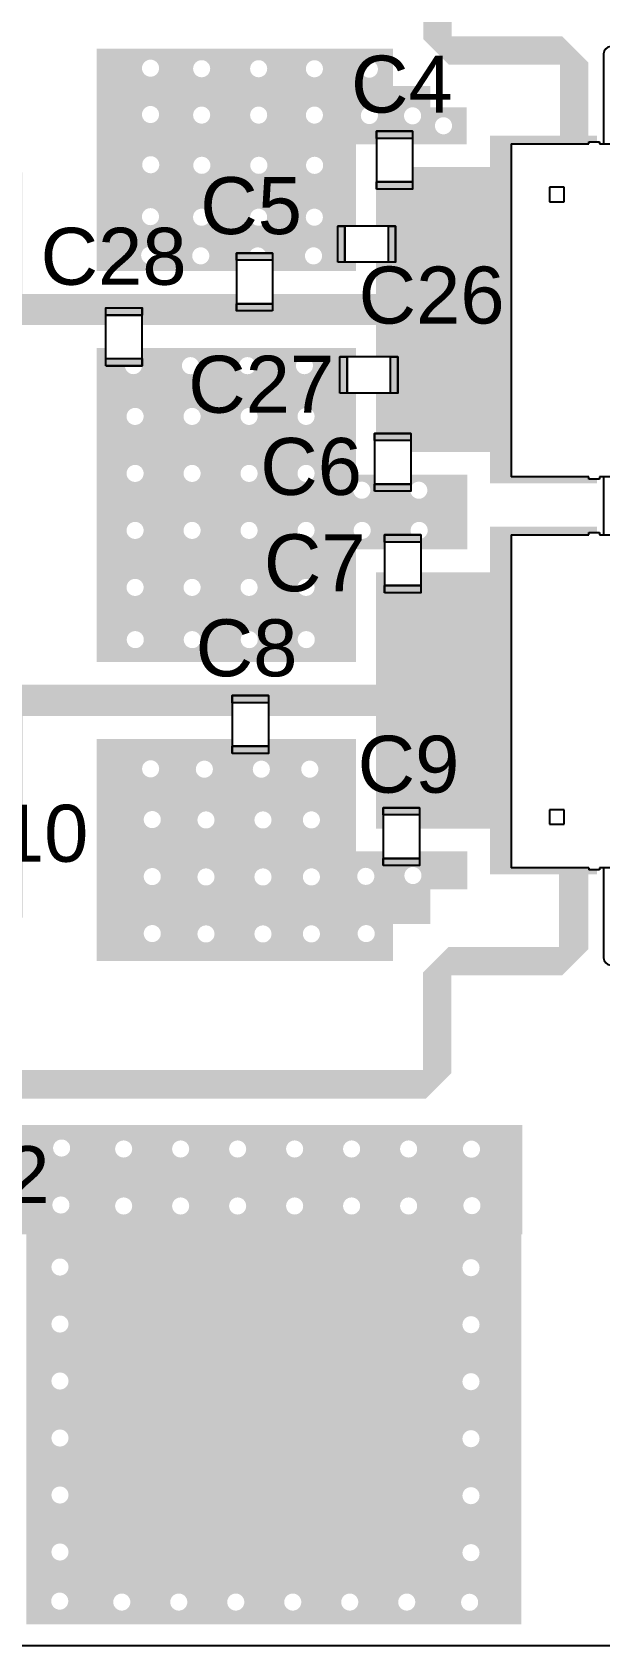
# Model space of a CAD drawing. Header units: millimetres. Extents: x -10 to 110, y -2 to 86.
# Drawn here: x 30 to 49.9, y 0 to 56.6 of the extents above; entities that cross this region are included whole.
import ezdxf

# ---------------------------------------------------------------- set-up
doc = ezdxf.new("R2010")
doc.units = ezdxf.units.MM
doc.header["$MEASUREMENT"] = 0
for name, color, linetype in [('Comp3', 7, 'Continuous'), ('extralijn', 7, 'Continuous'), ('HATCH-BLACK', 7, 'Continuous'), ('HATCH-GREY2', 253, 'Continuous'), ('text', 7, 'Continuous')]:
    doc.layers.add(name, color=color, linetype=linetype)
doc.styles.add('ARIAL', font='arial.ttf')

# ---------------------------------------------------------------- blocks, each defined once
blk = doc.blocks.new('SOT1258-4_test circuit')
for p, q in [((2.921, 16.825), (5.543, 18.161)), ((5.543, 18.161), (6.49, 18.161)), ((6.49, 18.161), (6.49, 18.261)), ((6.49, 18.261), (6.744, 18.261)), ((6.744, 18.261), (6.744, 18.161)), ((6.744, 18.161), (7.874, 18.161)), ((7.874, 18.161), (7.874, 17.145)), ((5.961, 17.145), (3.937, 16.114)), ((5.961, 17.145), (6.49, 17.145)), ((6.49, 17.045), (6.49, 17.145)), ((6.49, 17.045), (6.744, 17.045)), ((7.874, 17.145), (6.744, 17.145)), ((6.744, 17.145), (6.744, 17.045)), ((2.845, 16.383), (2.845, 16.637)), ((2.845, 16.637), (2.921, 16.637)), ((2.921, 16.637), (2.921, 16.825)), ((-5.065, 15.861), (-5.065, 12.7)), ((2.921, 16.115), (-4.811, 16.115)), ((2.921, 16.383), (2.845, 16.383)), ((2.921, 15.621), (2.921, 16.383)), ((3.937, 16.114), (3.937, 15.621)), ((4.811, 16.115), (3.939, 16.115)), ((5.065, 15.861), (5.065, 12.7)), ((3.941, 15.621), (-3.941, 15.621)), ((-0.502, 15.621), (-2.921, 15.621)), ((-0.502, 15.621), (-0.248, 15.621)), ((0.248, 15.621), (-0.248, 15.621)), ((0.248, 15.621), (0.502, 15.621)), ((2.921, 15.621), (0.502, 15.621)), ((-4.699, 14.863), (-4.699, -14.863)), ((4.699, -14.863), (4.699, 14.863)), ((-8.306, 12.7), (-5.588, 12.7)), ((-8.306, 12.7), (-8.306, 1.016)), ((-5.588, 12.7), (-5.588, 12.776)), ((-5.588, 12.776), (-5.207, 12.776)), ((-5.207, 12.776), (-5.207, 12.7)), ((-5.207, 12.7), (-4.699, 12.7)), ((4.699, 12.7), (5.207, 12.7)), ((5.207, 12.7), (5.207, 12.776)), ((5.207, 12.776), (5.588, 12.776)), ((5.588, 12.7), (5.588, 12.776)), ((5.588, 12.7), (7.116, 12.7)), ((7.116, 12.7), (8.306, 11.51)), ((8.306, 11.51), (8.306, 1.016)), ((-6.452, 11.176), (-6.96, 11.176)), ((-6.96, 11.176), (-6.96, 10.668)), ((-6.452, 10.668), (-6.452, 11.176)), ((6.96, 11.176), (6.452, 11.176)), ((6.452, 11.176), (6.452, 10.668)), ((6.96, 10.668), (6.96, 11.176)), ((-6.96, 10.668), (-6.452, 10.668)), ((6.452, 10.668), (6.96, 10.668)), ((-4.75, 8.458), (-4.75, 9.144)), ((4.75, 8.458), (4.75, 9.144)), ((4.699, 4.255), (4.699, 5.117)), ((-4.75, 4.343), (-4.75, 5.029)), ((4.75, 4.343), (4.75, 5.029)), ((-5.588, 1.016), (-8.306, 1.016)), ((-5.588, 0.94), (-5.588, 1.016)), ((-5.207, 0.94), (-5.588, 0.94)), ((-4.699, 1.016), (-5.207, 1.016)), ((-5.207, 1.016), (-5.207, 0.94)), ((-5.065, 1.016), (-5.065, -1.016)), ((5.207, 1.016), (4.699, 1.016)), ((5.065, 1.016), (5.065, -1.016)), ((5.207, 0.94), (5.207, 1.016)), ((5.588, 0.94), (5.207, 0.94)), ((8.306, 1.016), (5.588, 1.016)), ((5.588, 1.016), (5.588, 0.94)), ((-8.306, -1.016), (-5.588, -1.016)), ((-8.306, -1.016), (-8.306, -12.7)), ((-5.588, -1.016), (-5.588, -0.94)), ((-5.588, -0.94), (-5.207, -0.94)), ((-5.207, -0.94), (-5.207, -1.016)), ((-5.207, -1.016), (-4.699, -1.016)), ((4.699, -1.016), (5.207, -1.016)), ((5.207, -1.016), (5.207, -0.94)), ((5.207, -0.94), (5.588, -0.94)), ((5.588, -0.94), (5.588, -1.016)), ((5.588, -1.016), (7.116, -1.016)), ((7.116, -1.016), (8.306, -2.206)), ((8.306, -2.206), (8.306, -12.7)), ((-4.75, -5.258), (-4.75, -4.572)), ((4.75, -5.258), (4.75, -4.572)), ((-4.75, -9.373), (-4.75, -8.687)), ((4.75, -9.373), (4.75, -8.687)), ((-6.452, -10.668), (-6.96, -10.668)), ((-6.96, -10.668), (-6.96, -11.176)), ((-6.452, -11.176), (-6.452, -10.668)), ((6.96, -10.668), (6.452, -10.668)), ((6.452, -10.668), (6.452, -11.176)), ((6.96, -11.176), (6.96, -10.668)), ((-6.96, -11.176), (-6.452, -11.176)), ((6.452, -11.176), (6.96, -11.176)), ((-5.588, -12.7), (-8.306, -12.7)), ((-5.588, -12.7), (-5.588, -12.776)), ((-5.207, -12.776), (-5.588, -12.776)), ((-4.699, -12.7), (-5.207, -12.7)), ((-5.207, -12.7), (-5.207, -12.776)), ((-5.065, -12.7), (-5.065, -15.861)), ((5.207, -12.7), (4.699, -12.7)), ((5.065, -12.7), (5.065, -15.861)), ((5.207, -12.776), (5.207, -12.7)), ((5.588, -12.776), (5.207, -12.776)), ((8.304, -12.7), (5.588, -12.7)), ((5.588, -12.7), (5.588, -12.776)), ((8.304, -12.7), (8.311, -12.7)), ((-3.941, -15.621), (3.941, -15.621)), ((-2.921, -15.621), (-0.502, -15.621)), ((-0.248, -15.621), (-0.502, -15.621)), ((-0.248, -15.621), (0.248, -15.621)), ((0.502, -15.621), (0.248, -15.621)), ((0.502, -15.621), (2.921, -15.621)), ((2.921, -16.383), (2.921, -15.621)), ((3.937, -15.621), (3.937, -16.114)), ((2.921, -16.115), (-4.811, -16.115)), ((2.845, -16.637), (2.845, -16.383)), ((2.845, -16.383), (2.921, -16.383)), ((3.937, -16.114), (5.961, -17.145)), ((4.811, -16.115), (3.939, -16.115)), ((2.921, -16.637), (2.845, -16.637)), ((2.921, -16.825), (2.921, -16.637)), ((5.543, -18.161), (2.921, -16.825)), ((5.961, -17.145), (6.49, -17.145)), ((6.49, -17.145), (6.49, -17.045)), ((6.49, -17.045), (6.744, -17.045)), ((6.744, -17.045), (6.744, -17.145)), ((6.744, -17.145), (7.874, -17.145)), ((7.874, -17.145), (7.874, -18.161)), ((6.49, -18.161), (5.543, -18.161)), ((6.49, -18.261), (6.49, -18.161)), ((6.49, -18.261), (6.744, -18.261)), ((7.874, -18.161), (6.744, -18.161)), ((6.744, -18.161), (6.744, -18.261))]:
    blk.add_line(p, q)
for centre, radius, start, end in [((-4.811, 15.861), 0.254, 90, 180), ((4.811, 15.861), 0.254, 0, 90), ((-3.943, 14.865), 0.756, 89.8712, 180.1288), ((3.943, 14.865), 0.756, 359.8712, 90.1288), ((-4.648, 9.144), 0.102, 120, 180), ((4.648, 9.144), 0.102, 0, 60), ((-4.648, 8.458), 0.102, 180, 240), ((4.648, 8.458), 0.102, 300, 0), ((-4.648, 5.029), 0.102, 120, 180), ((4.648, 5.029), 0.102, 0, 60), ((-4.648, 4.343), 0.102, 180, 240), ((4.648, 4.343), 0.102, 300, 0), ((-4.648, -4.572), 0.102, 120, 180), ((4.648, -4.572), 0.102, 0, 60), ((-4.648, -5.258), 0.102, 180, 240), ((4.648, -5.258), 0.102, 300, 0), ((-4.648, -8.687), 0.102, 120, 180), ((4.648, -8.687), 0.102, 0, 60), ((-4.648, -9.373), 0.102, 180, 240), ((4.648, -9.373), 0.102, 300, 0), ((-3.943, -14.865), 0.756, 179.8712, 270.1288), ((3.943, -14.865), 0.756, 269.8712, 0.1288), ((-4.811, -15.861), 0.254, 180, 270), ((4.824, -15.873), 0.242, 270.5347, 2.9508)]:
    blk.add_arc(centre, radius, start, end)

msp = doc.modelspace()

# ---------------------------------------------------------------- hatches: boundary and pattern name
at = {"layer": 'HATCH-BLACK'}
h = msp.add_hatch(color=256, dxfattribs=at)
h.dxf.hatch_style = 1
h.paths.add_polyline_path([(43.333, 53.149), (42.063, 53.149), (42.063, 52.895), (43.333, 52.895)])
h.paths.add_polyline_path([(43.333, 51.371), (42.063, 51.371), (42.063, 51.117), (43.333, 51.117)])
h = msp.add_hatch(color=256, dxfattribs=at)
h.dxf.hatch_style = 1
h.paths.add_polyline_path([(42.738, 49.819), (42.484, 49.819), (42.484, 48.549), (42.738, 48.549)])
h.paths.add_polyline_path([(40.96, 49.819), (40.706, 49.819), (40.706, 48.549), (40.96, 48.549)])
h = msp.add_hatch(color=256, dxfattribs=at)
h.dxf.hatch_style = 1
h.paths.add_polyline_path([(38.421, 48.873), (37.151, 48.873), (37.151, 48.619), (38.421, 48.619)])
h.paths.add_polyline_path([(38.421, 47.095), (37.151, 47.095), (37.151, 46.841), (38.421, 46.841)])
h = msp.add_hatch(color=256, dxfattribs=at)
h.dxf.hatch_style = 1
h.paths.add_polyline_path([(33.84, 46.949), (32.57, 46.949), (32.57, 46.695), (33.84, 46.695)])
h.paths.add_polyline_path([(33.84, 45.171), (32.57, 45.171), (32.57, 44.917), (33.84, 44.917)])
h = msp.add_hatch(color=256, dxfattribs=at)
h.dxf.hatch_style = 1
h.paths.add_polyline_path([(42.812, 45.228), (42.558, 45.228), (42.558, 43.958), (42.812, 43.958)])
h.paths.add_polyline_path([(41.034, 45.228), (40.78, 45.228), (40.78, 43.958), (41.034, 43.958)])
h = msp.add_hatch(color=256, dxfattribs=at)
h.dxf.hatch_style = 1
h.paths.add_polyline_path([(43.271, 42.545), (42.001, 42.545), (42.001, 42.291), (43.271, 42.291)])
h.paths.add_polyline_path([(43.271, 40.767), (42.001, 40.767), (42.001, 40.513), (43.271, 40.513)])
h = msp.add_hatch(color=256, dxfattribs=at)
h.dxf.hatch_style = 1
h.paths.add_polyline_path([(43.619, 38.983), (42.349, 38.983), (42.349, 38.729), (43.619, 38.729)])
h.paths.add_polyline_path([(43.619, 37.205), (42.349, 37.205), (42.349, 36.951), (43.619, 36.951)])
h = msp.add_hatch(color=256, dxfattribs=at)
h.dxf.hatch_style = 1
h.paths.add_polyline_path([(38.273, 31.564), (37.003, 31.564), (37.003, 31.311), (38.273, 31.311)])
h.paths.add_polyline_path([(38.273, 33.343), (37.003, 33.343), (37.003, 33.089), (38.273, 33.089)])
h = msp.add_hatch(color=256, dxfattribs=at)
h.dxf.hatch_style = 1
h.paths.add_polyline_path([(43.572, 27.631), (42.302, 27.631), (42.302, 27.377), (43.572, 27.377)])
h.paths.add_polyline_path([(43.572, 29.409), (42.302, 29.409), (42.302, 29.155), (43.572, 29.155)])
at = {"layer": 'HATCH-GREY2'}
h = msp.add_hatch(color=256, dxfattribs=at)
h.dxf.hatch_style = 1
h.paths.add_polyline_path([(29.64, 51.699), (29.168, 51.699), (29.168, 50.429), (28.56, 50.429), (28.56, 46.998), (29.208, 46.35), (32.57, 46.35), (32.57, 46.949), (33.84, 46.949), (33.84, 46.695), (33.84, 46.35), (42.05, 46.35), (42.05, 45.228), (42.812, 45.228), (42.812, 43.958), (42.558, 43.958), (42.05, 43.958), (42.05, 42.545), (43.271, 42.545), (43.271, 42.291), (43.271, 41.889), (46.05, 41.889), (46.05, 40.789), (49.8, 40.789), (49.8, 40.942), (49.512, 40.942), (49.512, 41.018), (46.794, 41.018), (46.794, 52.702), (49.512, 52.702), (49.512, 52.778), (49.8, 52.778), (49.8, 52.989), (49.5, 52.989), (49.5, 55.554), (48.575, 56.478), (44.705, 56.478), (44.705, 59.899), (43.805, 60.798), (24.9, 60.798), (24.9, 60.184), (23.63, 60.184), (23.63, 60.438), (23.63, 60.798), (22.922, 60.798), (22.922, 60.679), (23.296, 60.679), (23.296, 59.879), (23.042, 59.879), (22.922, 59.879), (22.922, 59.798), (43.705, 59.798), (43.705, 56.379), (44.605, 55.478), (48.5, 55.478), (48.5, 52.989), (46.05, 52.989), (46.05, 51.889), (43.333, 51.889), (43.333, 51.117), (42.05, 51.117), (42.05, 49.819), (42.738, 49.819), (42.738, 48.549), (42.484, 48.549), (42.05, 48.549), (42.05, 47.43), (38.421, 47.43), (38.421, 46.841), (37.151, 46.841), (37.151, 47.095), (37.151, 47.43), (29.64, 47.43)])
h = msp.add_hatch(color=256, dxfattribs=at)
h.dxf.hatch_style = 1
h.paths.add_polyline_path([(45.226, 53.989), (43.952, 53.989), (43.952, 54.739), (42.65, 54.739), (42.65, 56.039), (32.25, 56.039), (32.25, 48.239), (37.151, 48.239), (37.151, 48.873), (37.615, 48.873, -0.710026), (38.182, 48.873), (38.421, 48.873), (38.421, 48.619), (38.421, 48.239), (41.35, 48.239), (41.35, 48.549), (40.706, 48.549), (40.706, 49.819), (40.96, 49.819), (41.35, 49.819), (41.35, 51.301), (41.349, 51.301), (41.349, 52.689), (42.063, 52.689), (42.063, 53.149), (43.333, 53.149), (43.333, 52.895), (43.333, 52.689), (45.226, 52.689)])
h.paths.add_polyline_path([(39.587, 53.713, -1), (40.187, 53.713, -1)], flags=16)
h.paths.add_polyline_path([(40.194, 51.95, -1), (39.593, 51.95, -1)], flags=16)
h.paths.add_polyline_path([(41.516, 53.698, -1), (42.117, 53.698, -1)], flags=16)
h.paths.add_polyline_path([(39.587, 55.339, -1), (40.187, 55.339, -1)], flags=16)
h.paths.add_polyline_path([(37.63, 53.713, -1), (38.23, 53.713, -1)], flags=16)
h.paths.add_polyline_path([(41.516, 55.324, -1), (42.117, 55.324, -1)], flags=16)
h.paths.add_polyline_path([(38.237, 51.951, -1), (37.636, 51.951, -1)], flags=16)
h.paths.add_polyline_path([(43.032, 53.687, -1), (43.632, 53.687, -1)], flags=16)
h.paths.add_polyline_path([(37.63, 55.34, -1), (38.23, 55.34, -1)], flags=16)
h.paths.add_polyline_path([(40.185, 50.129, -1), (39.585, 50.129, -1)], flags=16)
h.paths.add_polyline_path([(38.228, 50.129, -1), (37.628, 50.129, -1)], flags=16)
h.paths.add_polyline_path([(44.717, 53.338, -1), (44.117, 53.338, -1)], flags=16)
h.paths.add_polyline_path([(35.63, 53.713, -1), (36.23, 53.713, -1)], flags=16)
h.paths.add_polyline_path([(40.156, 48.773, -1), (39.556, 48.773, -1)], flags=16)
h.paths.add_polyline_path([(36.237, 51.951, -1), (35.636, 51.951, -1)], flags=16)
h.paths.add_polyline_path([(35.63, 55.34, -1), (36.23, 55.34, -1)], flags=16)
h.paths.add_polyline_path([(36.228, 50.129, -1), (35.628, 50.129, -1)], flags=16)
h.paths.add_polyline_path([(33.836, 53.733, -1), (34.436, 53.733, -1)], flags=16)
h.paths.add_polyline_path([(34.443, 51.971, -1), (33.843, 51.971, -1)], flags=16)
h.paths.add_polyline_path([(36.199, 48.774, -1), (35.599, 48.774, -1)], flags=16)
h.paths.add_polyline_path([(33.836, 55.359, -1), (34.436, 55.359, -1)], flags=16)
h.paths.add_polyline_path([(34.434, 50.149, -1), (33.834, 50.149, -1)], flags=16)
h.paths.add_polyline_path([(34.405, 48.793, -1), (33.805, 48.793, -1)], flags=16)
h = msp.add_hatch(color=256, dxfattribs=at)
h.dxf.hatch_style = 1
h.paths.add_polyline_path([(41.35, 43.958), (40.78, 43.958), (40.78, 45.228), (41.034, 45.228), (41.35, 45.228), (41.35, 45.539), (33.84, 45.539), (33.84, 44.917), (33.837, 44.917, -0.99005), (33.238, 44.917), (32.57, 44.917), (32.57, 45.171), (32.57, 45.539), (32.25, 45.539), (32.25, 34.523), (41.35, 34.523), (41.35, 38.473), (42.349, 38.473), (42.349, 38.983), (43.307, 38.983, -0.136876), (43.263, 39.139, -1), (43.863, 39.139, -0.360419), (43.619, 38.844), (43.619, 38.729), (43.619, 38.473), (45.25, 38.473), (45.25, 41.089), (43.271, 41.089), (43.271, 40.66, -0.827146), (43.85, 40.549, -0.941277), (43.252, 40.513), (42.001, 40.513), (42.001, 40.767), (42.001, 41.089), (41.35, 41.089)])
h.paths.add_polyline_path([(35.294, 43.139, -1), (35.894, 43.139, -1)], flags=16)
h.paths.add_polyline_path([(35.894, 41.139, -1), (35.294, 41.139, -1)], flags=16)
h.paths.add_polyline_path([(33.294, 43.139, -1), (33.894, 43.139, -1)], flags=16)
h.paths.add_polyline_path([(33.894, 41.139, -1), (33.294, 41.139, -1)], flags=16)
h.paths.add_polyline_path([(37.294, 43.139, -1), (37.894, 43.139, -1)], flags=16)
h.paths.add_polyline_path([(37.894, 41.139, -1), (37.294, 41.139, -1)], flags=16)
h.paths.add_polyline_path([(35.237, 44.92, -1), (35.838, 44.92, -1)], flags=16)
h.paths.add_polyline_path([(35.894, 39.139, -1), (35.294, 39.139, -1)], flags=16)
h.paths.add_polyline_path([(37.237, 44.92, -1), (37.838, 44.92, -1)], flags=16)
h.paths.add_polyline_path([(33.894, 39.139, -1), (33.294, 39.139, -1)], flags=16)
h.paths.add_polyline_path([(37.894, 39.139, -1), (37.294, 39.139, -1)], flags=16)
h.paths.add_polyline_path([(39.294, 43.139, -1), (39.894, 43.139, -1)], flags=16)
h.paths.add_polyline_path([(39.894, 41.139, -1), (39.294, 41.139, -1)], flags=16)
h.paths.add_polyline_path([(39.237, 44.92, -1), (39.837, 44.92, -1)], flags=16)
h.paths.add_polyline_path([(35.894, 37.139, -1), (35.294, 37.139, -1)], flags=16)
h.paths.add_polyline_path([(39.894, 39.139, -1), (39.294, 39.139, -1)], flags=16)
h.paths.add_polyline_path([(33.894, 37.139, -1), (33.294, 37.139, -1)], flags=16)
h.paths.add_polyline_path([(37.894, 37.139, -1), (37.294, 37.139, -1)], flags=16)
h.paths.add_polyline_path([(41.85, 40.549, -1), (41.25, 40.549, -1)], flags=16)
h.paths.add_polyline_path([(39.894, 37.139, -1), (39.294, 37.139, -1)], flags=16)
h.paths.add_polyline_path([(35.901, 35.306, -1), (35.301, 35.306, -1)], flags=16)
h.paths.add_polyline_path([(41.863, 39.139, -1), (41.263, 39.139, -1)], flags=16)
h.paths.add_polyline_path([(33.901, 35.306, -1), (33.301, 35.306, -1)], flags=16)
h.paths.add_polyline_path([(37.901, 35.306, -1), (37.301, 35.306, -1)], flags=16)
h.paths.add_polyline_path([(39.901, 35.306, -1), (39.301, 35.306, -1)], flags=16)
h = msp.add_hatch(color=256, dxfattribs=at)
h.dxf.hatch_style = 1
h.paths.add_polyline_path([(26.243, 20.012), (27.512, 20.012), (27.512, 19.758), (27.512, 19.2), (43.794, 19.2), (44.695, 20.1), (44.695, 23.52), (48.575, 23.52), (49.5, 24.445), (49.5, 27.073), (49.8, 27.073), (49.8, 27.226), (49.512, 27.226), (49.512, 27.302), (46.794, 27.302), (46.794, 38.986), (49.512, 38.986), (49.512, 39.062), (49.8, 39.062), (49.8, 39.273), (46.05, 39.273), (46.05, 37.673), (43.619, 37.673), (43.619, 36.951), (42.349, 36.951), (42.349, 37.205), (42.349, 37.673), (42.05, 37.673), (42.05, 33.723), (29.21, 33.723), (28.55, 33.063), (28.55, 26.822), (29.145, 26.822), (29.145, 25.552), (29.65, 25.552), (29.65, 32.623), (37.003, 32.623), (37.003, 33.343), (38.273, 33.343), (38.273, 33.089), (38.273, 32.623), (42.05, 32.623), (42.05, 28.673), (42.302, 28.673), (42.302, 29.409), (43.572, 29.409), (43.572, 29.155), (43.572, 28.673), (46.05, 28.673), (46.05, 27.073), (48.475, 27.073), (48.475, 24.52), (44.594, 24.52), (43.694, 23.62), (43.694, 20.2), (25.21, 20.2), (25.21, 20.097), (25.615, 20.097), (25.615, 19.297), (25.361, 19.297), (25.21, 19.297), (25.21, 19.2), (26.243, 19.2)])
h = msp.add_hatch(color=256, dxfattribs=at)
h.dxf.hatch_style = 1
h.paths.add_polyline_path([(41.35, 31.823), (38.273, 31.823), (38.273, 31.311), (37.003, 31.311), (37.003, 31.564), (37.003, 31.823), (32.25, 31.823), (32.25, 24.023), (42.65, 24.023), (42.65, 25.323), (43.95, 25.323), (43.95, 26.545), (45.25, 26.545), (45.25, 27.873), (43.572, 27.873), (43.572, 27.377), (42.302, 27.377), (42.302, 27.631), (42.302, 27.873), (41.35, 27.873)])
h.paths.add_polyline_path([(37.782, 28.978, -1), (38.382, 28.978, -1)], flags=16)
h.paths.add_polyline_path([(39.482, 28.98, -1), (40.082, 28.98, -1)], flags=16)
h.paths.add_polyline_path([(38.382, 26.978, -1), (37.782, 26.978, -1)], flags=16)
h.paths.add_polyline_path([(40.082, 26.98, -1), (39.482, 26.98, -1)], flags=16)
h.paths.add_polyline_path([(39.425, 30.761, -1), (40.025, 30.761, -1)], flags=16)
h.paths.add_polyline_path([(37.725, 30.759, -1), (38.325, 30.759, -1)], flags=16)
h.paths.add_polyline_path([(35.782, 28.978, -1), (36.382, 28.978, -1)], flags=16)
h.paths.add_polyline_path([(41.99, 26.999, -1), (41.39, 26.999, -1)], flags=16)
h.paths.add_polyline_path([(36.382, 26.978, -1), (35.782, 26.978, -1)], flags=16)
h.paths.add_polyline_path([(35.725, 30.759, -1), (36.325, 30.759, -1)], flags=16)
h.paths.add_polyline_path([(38.382, 24.978, -1), (37.782, 24.978, -1)], flags=16)
h.paths.add_polyline_path([(40.082, 24.98, -1), (39.482, 24.98, -1)], flags=16)
h.paths.add_polyline_path([(42.004, 24.99, -1), (41.404, 24.99, -1)], flags=16)
h.paths.add_polyline_path([(36.382, 24.978, -1), (35.782, 24.978, -1)], flags=16)
h.paths.add_polyline_path([(33.897, 28.991, -1), (34.497, 28.991, -1)], flags=16)
h.paths.add_polyline_path([(43.645, 27.028, -1), (43.045, 27.028, -1)], flags=16)
h.paths.add_polyline_path([(34.497, 26.991, -1), (33.897, 26.991, -1)], flags=16)
h.paths.add_polyline_path([(33.84, 30.772, -1), (34.44, 30.772, -1)], flags=16)
h.paths.add_polyline_path([(34.497, 24.991, -1), (33.897, 24.991, -1)], flags=16)
h = msp.add_hatch(color=256, dxfattribs=at)
h.dxf.hatch_style = 1
h.paths.add_polyline_path([(47.143, 14.436), (47.185, 14.436), (47.185, 18.27), (27.512, 18.27), (27.512, 17.98), (26.243, 17.98), (26.243, 18.27), (23.02, 18.27), (23.02, 17.788, -0.384786), (23.29, 17.49, -0.384786), (23.02, 17.191), (23.02, 16.837), (20.52, 16.837), (20.52, 17.087), (20.52, 18.27), (20.201, 18.27), (20.201, 14.436), (29.78, 14.436), (29.78, 0.756), (47.143, 0.756)])
h.paths.add_polyline_path([(32.893, 15.432, -1), (33.493, 15.432, -1)], flags=16)
h.paths.add_polyline_path([(34.893, 15.432, -1), (35.493, 15.432, -1)], flags=16)
h.paths.add_polyline_path([(36.893, 15.432, -1), (37.493, 15.432, -1)], flags=16)
h.paths.add_polyline_path([(31.258, 13.289, -1), (30.658, 13.289, -1)], flags=16)
h.paths.add_polyline_path([(32.893, 17.432, -1), (33.493, 17.432, -1)], flags=16)
h.paths.add_polyline_path([(30.691, 15.466, -1), (31.291, 15.466, -1)], flags=16)
h.paths.add_polyline_path([(34.893, 17.432, -1), (35.493, 17.432, -1)], flags=16)
h.paths.add_polyline_path([(31.258, 11.289, -1), (30.658, 11.289, -1)], flags=16)
h.paths.add_polyline_path([(36.893, 17.432, -1), (37.493, 17.432, -1)], flags=16)
h.paths.add_polyline_path([(30.716, 17.465, -1), (31.316, 17.465, -1)], flags=16)
h.paths.add_polyline_path([(38.893, 15.432, -1), (39.493, 15.432, -1)], flags=16)
h.paths.add_polyline_path([(28.716, 15.465, -1), (29.316, 15.465, -1)], flags=16)
h.paths.add_polyline_path([(31.258, 9.289, -1), (30.658, 9.289, -1)], flags=16)
h.paths.add_polyline_path([(38.893, 17.432, -1), (39.493, 17.432, -1)], flags=16)
h.paths.add_polyline_path([(28.716, 17.465, -1), (29.316, 17.465, -1)], flags=16)
h.paths.add_polyline_path([(40.893, 15.432, -1), (41.493, 15.432, -1)], flags=16)
h.paths.add_polyline_path([(26.716, 15.465, -1), (27.316, 15.465, -1)], flags=16)
h.paths.add_polyline_path([(31.258, 7.289, -1), (30.658, 7.289, -1)], flags=16)
h.paths.add_polyline_path([(40.893, 17.432, -1), (41.493, 17.432, -1)], flags=16)
h.paths.add_polyline_path([(26.707, 17.515, -1), (27.307, 17.515, -1)], flags=16)
h.paths.add_polyline_path([(42.893, 15.432, -1), (43.493, 15.432, -1)], flags=16)
h.paths.add_polyline_path([(24.716, 15.465, -1), (25.316, 15.465, -1)], flags=16)
h.paths.add_polyline_path([(31.258, 5.289, -1), (30.658, 5.289, -1)], flags=16)
h.paths.add_polyline_path([(42.893, 17.432, -1), (43.493, 17.432, -1)], flags=16)
h.paths.add_polyline_path([(24.753, 17.525, -1), (25.353, 17.525, -1)], flags=16)
h.paths.add_polyline_path([(22.716, 15.465, -1), (23.316, 15.465, -1)], flags=16)
h.paths.add_polyline_path([(45.682, 13.266, -1), (45.082, 13.266, -1)], flags=16)
h.paths.add_polyline_path([(31.258, 3.289, -1), (30.658, 3.289, -1)], flags=16)
h.paths.add_polyline_path([(45.715, 15.443, -1), (45.115, 15.443, -1)], flags=16)
h.paths.add_polyline_path([(45.682, 11.266, -1), (45.082, 11.266, -1)], flags=16)
h.paths.add_polyline_path([(45.1, 17.424, -1), (45.7, 17.424, -1)], flags=16)
h.paths.add_polyline_path([(45.682, 9.266, -1), (45.082, 9.266, -1)], flags=16)
h.paths.add_polyline_path([(35.427, 1.532, -1), (34.827, 1.532, -1)], flags=16)
h.paths.add_polyline_path([(33.427, 1.532, -1), (32.827, 1.532, -1)], flags=16)
h.paths.add_polyline_path([(37.427, 1.532, -1), (36.827, 1.532, -1)], flags=16)
h.paths.add_polyline_path([(31.25, 1.565, -1), (30.65, 1.565, -1)], flags=16)
h.paths.add_polyline_path([(45.682, 7.266, -1), (45.082, 7.266, -1)], flags=16)
h.paths.add_polyline_path([(20.716, 15.465, -1), (21.316, 15.465, -1)], flags=16)
h.paths.add_polyline_path([(39.427, 1.532, -1), (38.827, 1.532, -1)], flags=16)
h.paths.add_polyline_path([(45.682, 5.266, -1), (45.082, 5.266, -1)], flags=16)
h.paths.add_polyline_path([(41.427, 1.532, -1), (40.827, 1.532, -1)], flags=16)
h.paths.add_polyline_path([(43.427, 1.532, -1), (42.827, 1.532, -1)], flags=16)
h.paths.add_polyline_path([(45.682, 3.266, -1), (45.082, 3.266, -1)], flags=16)
h.paths.add_polyline_path([(45.634, 1.524, -1), (45.034, 1.524, -1)], flags=16)

# ---------------------------------------------------------------- linework, layer by layer
at = {"layer": 'Comp3'}
for points in [[(42.063, 52.895), (42.063, 53.149), (43.333, 53.149), (43.333, 52.895)], [(42.063, 51.117), (42.063, 51.371), (43.333, 51.371), (43.333, 51.117)], [(40.706, 48.549), (40.706, 49.819), (40.96, 49.819), (40.96, 48.549)], [(42.484, 48.549), (42.484, 49.819), (42.738, 49.819), (42.738, 48.549)], [(38.421, 48.619), (37.151, 48.619), (37.151, 48.873), (38.421, 48.873)], [(38.421, 46.841), (37.151, 46.841), (37.151, 47.095), (38.421, 47.095)], [(32.57, 46.695), (32.57, 46.949), (33.84, 46.949), (33.84, 46.695)], [(32.57, 44.917), (32.57, 45.171), (33.84, 45.171), (33.84, 44.917)], [(40.78, 43.958), (40.78, 45.228), (41.034, 45.228), (41.034, 43.958)], [(42.558, 43.958), (42.558, 45.228), (42.812, 45.228), (42.812, 43.958)], [(42.001, 42.291), (42.001, 42.545), (43.271, 42.545), (43.271, 42.291)], [(42.001, 40.513), (42.001, 40.767), (43.271, 40.767), (43.271, 40.513)], [(42.349, 38.729), (42.349, 38.983), (43.619, 38.983), (43.619, 38.729)], [(42.349, 36.951), (42.349, 37.205), (43.619, 37.205), (43.619, 36.951)], [(37.003, 33.089), (37.003, 33.343), (38.273, 33.343), (38.273, 33.089)], [(37.003, 31.311), (37.003, 31.564), (38.273, 31.564), (38.273, 31.311)], [(42.302, 29.155), (42.302, 29.409), (43.572, 29.409), (43.572, 29.155)], [(42.302, 27.377), (42.302, 27.631), (43.572, 27.631), (43.572, 27.377)]]:
    msp.add_lwpolyline(points, close=True, dxfattribs=at)
for points in [[(42.063, 53.149), (42.063, 51.117)], [(43.333, 53.149), (42.063, 53.149)], [(43.333, 52.895), (42.063, 52.895)], [(43.333, 53.149), (43.333, 51.117)], [(43.333, 51.371), (42.063, 51.371)], [(43.333, 51.117), (42.063, 51.117)], [(42.738, 49.819), (40.706, 49.819)], [(40.706, 48.549), (40.706, 49.819)], [(40.96, 48.549), (40.96, 49.819)], [(42.484, 48.549), (42.484, 49.819)], [(42.738, 48.549), (42.738, 49.819)], [(37.151, 48.873), (37.151, 46.841)], [(38.421, 48.873), (37.151, 48.873)], [(38.421, 48.873), (38.421, 46.841)], [(38.421, 48.619), (37.151, 48.619)], [(42.738, 48.549), (40.706, 48.549)], [(38.421, 47.095), (37.151, 47.095)], [(32.57, 44.917), (32.57, 46.949)], [(32.57, 46.949), (33.84, 46.949)], [(32.57, 46.695), (33.84, 46.695)], [(33.84, 44.917), (33.84, 46.949)], [(38.421, 46.841), (37.151, 46.841)], [(32.57, 45.171), (33.84, 45.171)], [(32.57, 44.917), (33.84, 44.917)], [(40.78, 43.958), (40.78, 45.228)], [(42.812, 45.228), (40.78, 45.228)], [(41.034, 43.958), (41.034, 45.228)], [(42.558, 43.958), (42.558, 45.228)], [(42.812, 43.958), (42.812, 45.228)], [(42.812, 43.958), (40.78, 43.958)], [(42.001, 42.545), (42.001, 40.513)], [(43.271, 42.545), (42.001, 42.545)], [(43.271, 42.545), (43.271, 40.513)], [(43.271, 42.291), (42.001, 42.291)], [(43.271, 40.767), (42.001, 40.767)], [(43.271, 40.513), (42.001, 40.513)], [(42.349, 38.983), (42.349, 36.951)], [(43.619, 38.983), (42.349, 38.983)], [(43.619, 38.729), (42.349, 38.729)], [(43.619, 38.983), (43.619, 36.951)], [(43.619, 37.205), (42.349, 37.205)], [(43.619, 36.951), (42.349, 36.951)], [(37.003, 33.343), (37.003, 31.311)], [(38.273, 33.343), (37.003, 33.343)], [(38.273, 33.089), (37.003, 33.089)], [(38.273, 33.343), (38.273, 31.311)], [(38.273, 31.564), (37.003, 31.564)], [(38.273, 31.311), (37.003, 31.311)], [(42.302, 29.409), (42.302, 27.377)], [(43.572, 29.409), (42.302, 29.409)], [(43.572, 29.155), (42.302, 29.155)], [(43.572, 29.409), (43.572, 27.377)], [(43.572, 27.631), (42.302, 27.631)], [(43.572, 27.377), (42.302, 27.377)]]:
    msp.add_lwpolyline(points, dxfattribs=at)
at = {"layer": 'extralijn'}
msp.add_lwpolyline([(0, 80), (110.2, 80), (110.2, 0), (0, 0)], close=True, dxfattribs=at)

# ---------------------------------------------------------------- block references
msp.add_blockref('SOT1258-4_test circuit', (55.1, 40.002))

# ---------------------------------------------------------------- texts
at = {"layer": 'text', "color": 7, "char_height": 2, "width": 0.15045, "attachment_point": 1, "style": 'ARIAL'}
for s, insert in [('C4', (41.171, 55.801)), ('C5', (35.879, 51.536)), ('C28', (30.277, 49.758)), ('C26', (41.437, 48.397)), ('C27', (35.457, 45.267)), ('C6', (37.986, 42.384)), ('C7', (38.112, 39.003)), ('C8', (35.72, 36.018)), ('C9', (41.403, 31.934)), ('C10', (26.83, 29.511)), ('C12', (25.467, 17.532))]:
    msp.add_mtext(s, dxfattribs=dict(at, insert=insert))

doc.saveas('drawing.dxf')
